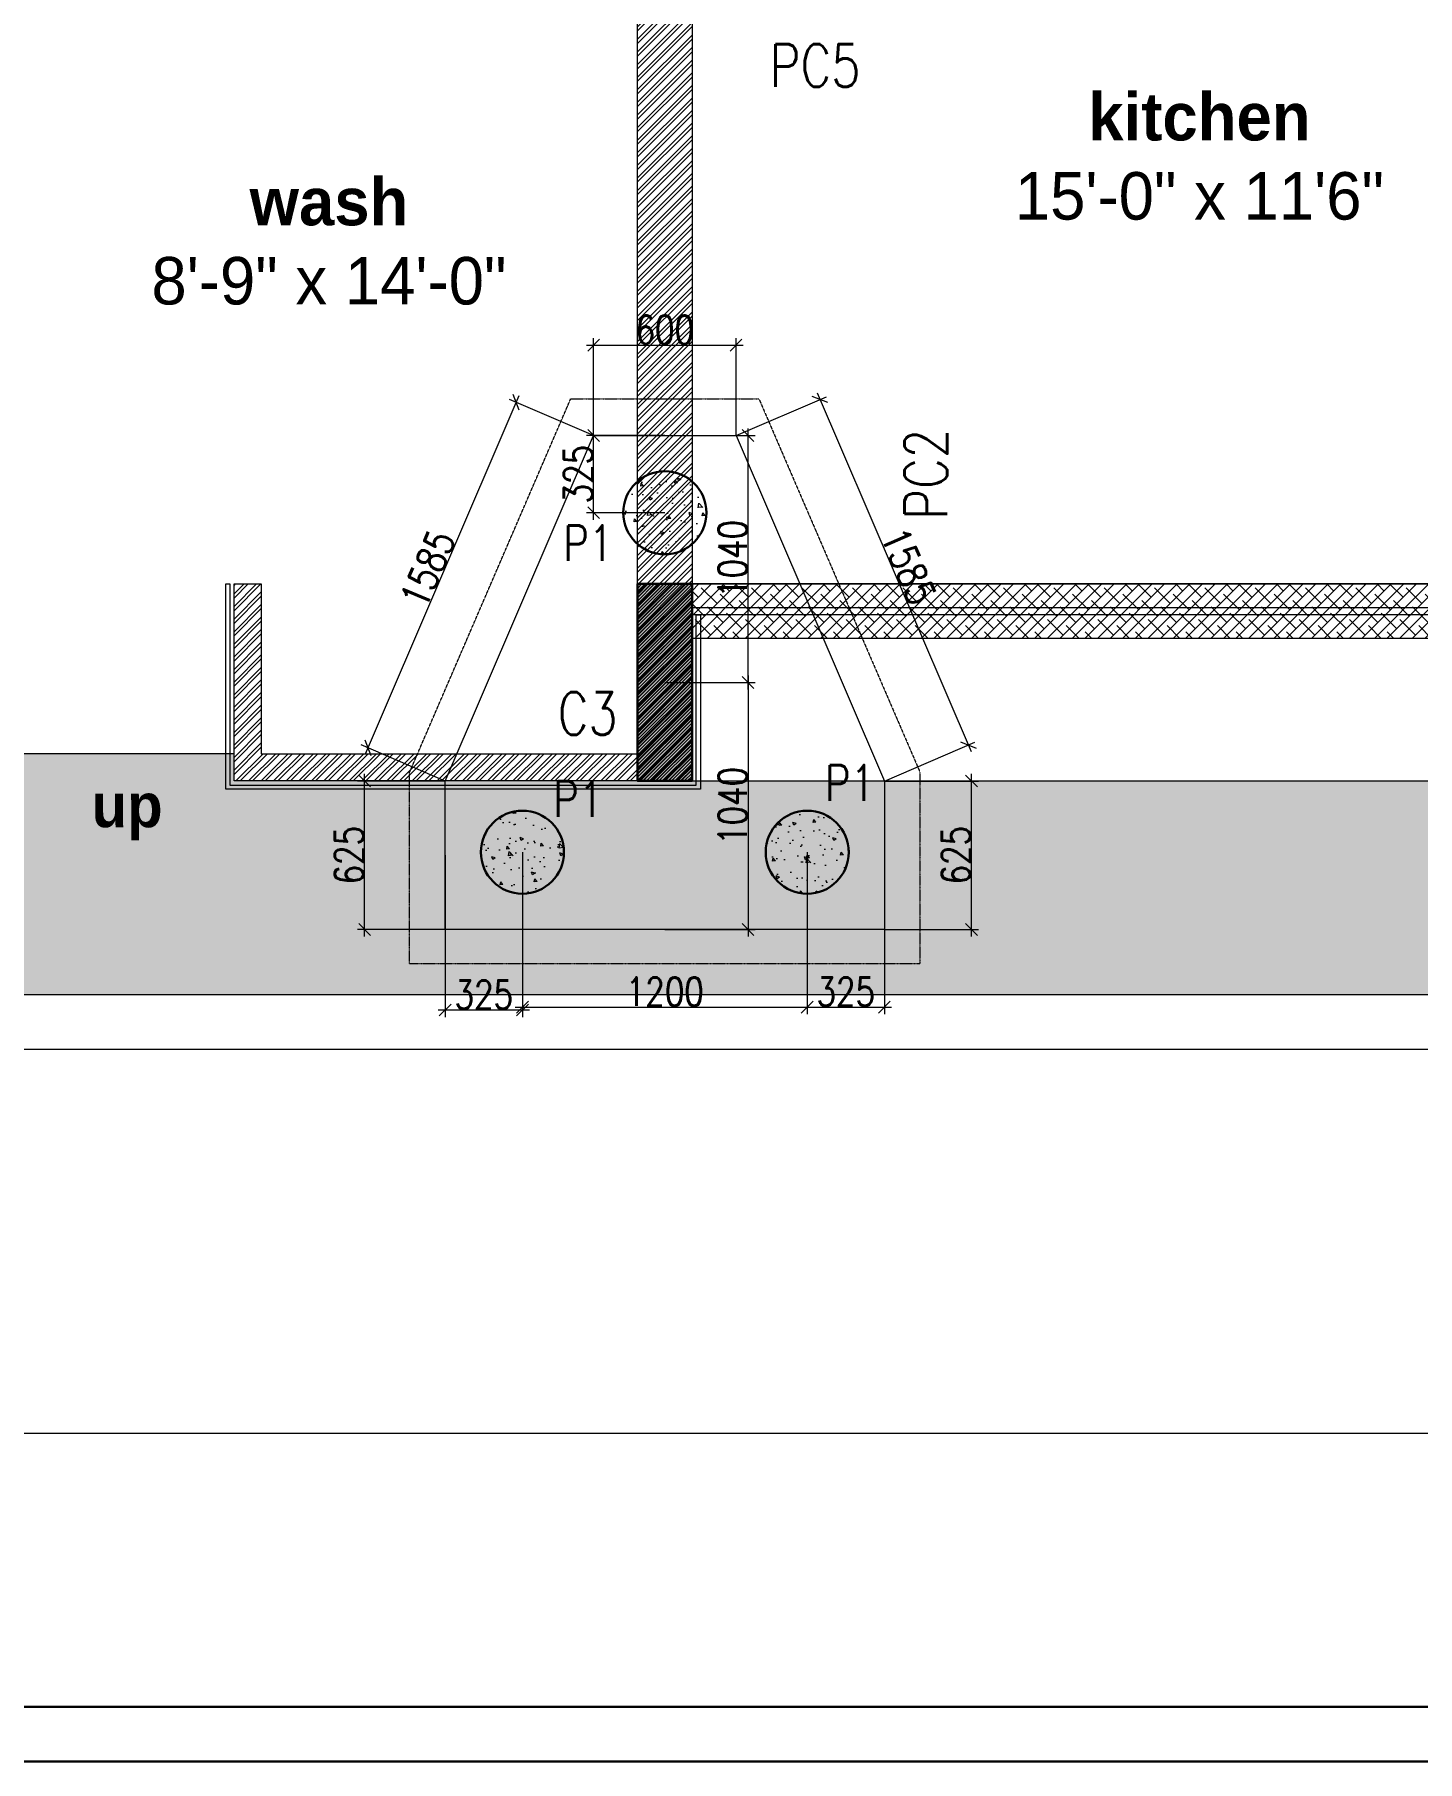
# Model space of a CAD drawing. Header units: metres. Extents: x 5205117 to 5948571, y 646915 to 1143748.
# Drawn here: x 5559703 to 5565530, y 670568 to 677842 of the extents above; entities that cross this region are included whole.
import ezdxf

# ---------------------------------------------------------------- set-up
doc = ezdxf.new("R2010")
doc.units = ezdxf.units.M
doc.header["$MEASUREMENT"] = 0
doc.header["$PDMODE"] = 35
doc.header["$PDSIZE"] = 10
for name, pattern in [('CENTER', [2, 1.25, -0.25, 0.25, -0.25]), ('DASHED', [0.75, 0.5, -0.25]), ('DOT2', [0.125, 0, -0.125]), ('HIDDEN', [0.375, 0.25, -0.125])]:
    doc.linetypes.add(name, pattern=pattern)
doc.layers.get('0').update_dxf_attribs({"color": 1, "linetype": 'DASHED', "lineweight": 30})
for name, color, linetype, lineweight in [('A-Center line', 1, 'CENTER', 9), ('dim start point', 10, 'Continuous', 0), ('H-Lintel level', 250, 'Continuous', 0), ('plot 5', 7, 'Continuous', 30), ('road', 7, 'Continuous', 9), ('S-COLUMN & WALL', 5, 'Continuous', 30), ('S-COLUMN_H', 250, 'Continuous', 0), ('S-FOUND-EXCAVATION', 253, 'HIDDEN', 0), ('S-FOUND-FOOTING', 7, 'Continuous', 15), ('S-PILE', 96, 'Continuous', 30), ('S-TEXT', 7, 'Continuous', 0), ('S-TEXT COL.', 1, 'Continuous', 0), ('S-TEXT PILE', 7, 'Continuous', 0)]:
    doc.layers.add(name, color=color, linetype=linetype, lineweight=lineweight)
doc.layers.add('A-GF', color=8, linetype='Continuous', lineweight=0, transparency=0.5)
doc.styles.add('C-ROOM', font='arial.ttf')
doc.styles.add('CENTURY GOTHIC', font='GOTHIC.TTF')
doc.styles.add('SETU 1', font='romans.shx', dxfattribs={"width": 0.8})
doc.styles.get("Standard").update_dxf_attribs({"font": 'GOTHIC.TTF'})
doc.dimstyles.new('A-DIM 100', dxfattribs={"dimscale": 100, "dimtxt": 2.5, "dimasz": 1.5, "dimexe": 1, "dimexo": 1, "dimgap": 0.5, "dimtad": 1, "dimdec": 0, "dimrnd": 5, "dimzin": 3, "dimdsep": 46, "dimtxsty": 'C-ROOM', "dimblk1": 'ARCHTICK', "dimblk2": 'ARCHTICK', "dimsah": 1, "dimcen": 1.5, "dimdle": 1, "dimclrd": 256, "dimclre": 256, "dimclrt": 256, "dimadec": 0, "dimazin": 0, "dimtfac": 0.6, "dimtdec": 0, "dimtofl": 0, "dimtmove": 1, "dimatfit": 3, "dimfxl": 1, "dimtolj": 1, "dimtzin": 0, "dimlwd": -1, "dimlwe": -1, "dimarcsym": 0})
doc.dimstyles.get("Standard").update_dxf_attribs({"dimtxt": 2, "dimasz": 1, "dimexe": 0, "dimexo": 0, "dimgap": 0.1, "dimtad": 1, "dimdsep": 46, "dimtxsty": 'Standard', "dimblk": 'OBLIQUE', "dimcen": 0.1, "dimclrd": 256, "dimclre": 256, "dimclrt": 256, "dimadec": 0, "dimazin": 0, "dimtfac": 1, "dimtofl": 0, "dimtmove": 1, "dimatfit": 2, "dimldrblk": 'OPEN90', "dimfxl": 1, "dimtolj": 1, "dimtzin": 0, "dimlwd": -1, "dimlwe": -1, "dimarcsym": 0})

# ---------------------------------------------------------------- blocks, each defined once
blk = doc.blocks.new('jhdbdjh')
at = {"layer": 'A-GF', "ltscale": 10}
h = blk.add_hatch(dxfattribs=at)
h.set_pattern_fill('GRAVEL', color=256, scale=150)
h.set_pattern_definition([(228.012787504, (50188831.79934958, -9930336.283881264), (-1200.000000000009, -1350), [20.1804, -1997.863207061055]), (184.969740728, (50188818.29934958, -9930351.283881264), (1799.999999999996, 150.0000000000053), [34.6302, -3428.388714184499]), (132.510447078, (50188783.79934958, -9930354.283881264), (1500.000000000018, -1649.99999999998), [24.4182, -2417.404889414955]), (267.273689006, (50188725.29934958, -9930391.783881145), (150.0000000000036, 3000.000000000003), [31.53569999999998, -3122.033706244348]), (292.833654178, (50188723.79934958, -9930423.283881264), (-749.9999999999982, 1800.000000000004), [30.92324999999998, -3061.405969213243]), (357.273689006, (50188735.79934958, -9930451.783881264), (-3000.000000000003, 150.0000000000038), [31.53569999999998, -3122.033706244348]), (37.6942404667, (50188767.29934958, -9930453.283881264), (-1950, -1499.999999999996), [41.70434999999999, -4128.727282337401]), (72.2553283749, (50188800.29934958, -9930427.783881264), (1050.000000000004, 3300), [39.37319999999996, -3897.948224522007]), (121.429565615, (50188812.29934958, -9930390.283881264), (-1200.000000000003, 1949.999999999998), [31.6425, -3132.61096645935]), (175.236358309, (50188795.79934958, -9930363.283881264), (1649.999999999997, -150.0000000000057), [36.12479999999999, -1770.114386818845]), (222.397437798, (50188759.79934958, -9930360.283881264), (-1799.999999999994, -1649.999999999996), [46.71720000000001, -4625.006250719235]), (138.814074834, (50188873.79934958, -9930393.283881264), (-1050.000000000005, 899.9999999999999), [15.94514999999999, -1578.576721910204]), (171.46923439, (50188861.79934958, -9930382.783881264), (1950, -299.9999999999993), [30.33555, -3003.22671242355]), (225, (50188831.79934958, -9930378.283881264), (-1.665334536937735e-14, -149.9999999999899), [21.21315, -190.918884355965]), (203.198590514, (50188821.29934958, -9930360.283881264), (749.9999999999983, 299.9999999999962), [11.4237, -1130.942265879585]), (291.801409486, (50188810.79934958, -9930364.783881264), (-149.9999999999526, 450.0000000000154), [16.15544999999999, -791.6192710701749]), (30.96375653209999, (50188816.79934958, -9930379.783881264), (450.000000000008, 299.9999999999969), [26.23935, -848.403434226795]), (161.565051177, (50188839.29934958, -9930366.283881264), (300.0000000000017, -149.9999999999965), [18.97364999999999, -455.3679990252597]), (16.389540334, (50188723.79934958, -9930364.783881264), (1499.999999999995, 450.0000000000065), [26.57999999999999, -2631.42677200041]), (70.3461759419, (50188749.29934958, -9930357.283881264), (-600.000000000183, -1650.00000000051), [22.29915, -2207.61116209785]), (293.198590514, (50188839.29934958, -9930336.283881264), (-299.9999999999956, 749.9999999999986), [22.84725, -1119.518715879585]), (343.610459666, (50188848.29934862, -9930357.283881264), (-1499.999999999995, 450.0000000000065), [26.57999999999998, -2631.426772000348]), (339.44395478, (50188723.79934958, -9930457.783881264), (-750.0000000000055, 300.0000000000036), [25.63199999999998, -1255.968561797624]), (294.775140569, (50188747.79934958, -9930466.783881264), (-750.0000000000008, 1650), [21.4767, -2126.1964594914]), (66.8014094864, (50188840.79934958, -9930486.283881145), (299.9999999999972, 749.9999999999955), [22.84725, -1119.518715879585]), (17.3540246363, (50188849.79934958, -9930465.283881264), (-1949.999999999996, -599.9999999999944), [25.14465, -2489.313542136]), (69.44395478040002, (50188767.29934958, -9930486.283881145), (-300.000000000001, -749.9999999999932), [12.81599999999999, -1268.784561797624]), (101.309932474, (50188831.79934958, -9930486.283881145), (-149.9999999999945, 600.0000000000018), [7.6485, -757.20442703892]), (165.963756532, (50188830.29934958, -9930478.783881264), (449.9999999999938, -150.0000000000002), [30.92325, -587.542593842655]), (186.009005957, (50188800.29934958, -9930471.283881264), (1500.000000000007, 149.9999999999975), [28.6575, -2837.08847618142]), (303.690067526, (50188816.79934958, -9930393.283881264), (-149.9999999999981, 299.9999999999979), [21.63329999999998, -519.1993913195996]), (353.157226587, (50188828.79934958, -9930411.283881264), (2550.000000000002, -300.0000000000079), [37.7691, -3739.134393604245]), (60.9453959009, (50188866.29934958, -9930415.783881264), (-599.9999999999964, -1049.999999999997), [15.4434, -1528.90112114805]), (90, (50188873.79934958, -9930402.283881264), (-150, 150), [9, -141]), (120.256437164, (50188797.29934862, -9930466.783881264), (600.0000000000014, -1050.000000000001), [20.8386, -2063.02799841747]), (48.01278750420001, (50188786.79934958, -9930448.783881264), (1200, 1349.999999999996), [40.3608, -1977.682807061055]), (0, (50188813.79934862, -9930418.783881145), (150, 150), [39, -111]), (325.3048464690001, (50188852.79934958, -9930418.783881145), (1500.000000000021, -1049.999999999974), [23.71709999999998, -2347.991145126298]), (254.054604099, (50188872.29934958, -9930432.283881145), (-150.0000000000057, -600.0000000000007), [21.8403, -1070.176183392075]), (207.645975364, (50188866.29934958, -9930453.283881264), (-2849.999999999993, -1500.000000000007), [35.55975000000001, -3520.42112733891]), (175.42607874, (50188834.79934958, -9930469.783881264), (-1949.999999999993, 150.0000000000002), [37.61985, -3724.361011195335])])
h.paths.add_polyline_path([(5595513.778450754, 674697.8260537821), (5583373.789110925, 674697.8260537821), (5582773.789110925, 674697.8260537821), (5580063.789110925, 674697.8260537821), (5578563.789110925, 674697.8260537821), (5576278.789110925, 674697.8260537821), (5567278.789110925, 674697.8260537821), (5565998.789110925, 674697.8260537821), (5562473.789110925, 674697.8260537821), (5560543.789111879, 674697.8260537821), (5560543.789111879, 674812.8260537821), (5559543.789111879, 674812.8260537821), (5559543.789111879, 674697.8260537821), (5558943.789110925, 674697.8260537821), (5556848.789110925, 674697.8260537821), (5556478.789110925, 674697.8260537821), (5556478.789110925, 673797.8260524708), (5595253.236028459, 673797.8260524708, 0.04922558443214766)])
for points in [[(5556248.789110925, 674698.6243248421), (5556248.789110925, 673567.8260524708), (5595154.250980165, 673567.8260524708)], [(5556478.789110925, 674698.6243248421), (5556478.789110925, 673797.8260524708), (5595253.236028459, 673797.8260524708)]]:
    blk.add_lwpolyline(points, dxfattribs=at)
at = {"layer": 'A-GF', "ltscale": 10, "char_height": 200, "width": 5030.203356218762, "attachment_point": 5, "style": 'CENTURY GOTHIC'}
for s, insert in [('{\\fCentury Gothic|b1|i0|c0|p34;kitchen \\P}15\'-0" x 11\'6"', (5564611.289110925, 677327.8260537821)), ('{\\fCentury Gothic|b1|i0|c0|p34;wash \\P}8\'-9" x 14\'-0"', (5560943.789110925, 676970.3260536629)), ('\\pxqc;{\\fCentury Gothic|b1|i0|c0|p34;\\H0.91667x;up}', (5560093.328070428, 674567.1021154362))]:
    blk.add_mtext(s, dxfattribs=dict(at, insert=insert))
blk = doc.blocks.new('A$C0CD20493')
at = {"layer": 'H-Lintel level', "ltscale": 5}
h = blk.add_hatch(dxfattribs=at)
h.set_pattern_fill('ANSI38', color=256, scale=300)
h.set_pattern_definition([(45, (-625577.8436749286, -258837.5935521832), (-26.51650429449553, 26.51650429449553), []), (135, (-625577.8436749286, -258837.5935521832), (-79.54951288348659, 26.51650429449554), [93.75, -56.25])])
h.paths.add_polyline_path([(-22270.00000000466, 855.0000012571109), (-18694.9999999993, 855.0000012571109), (-18694.9999999993, 625.0000000009022), (-22270.00000000466, 625.0000000009022)])
blk.add_lwpolyline([(-22270.00000000466, 855.0000012571109), (-18694.9999999993, 855.0000012571109), (-18694.9999999993, 625.0000000009022), (-22270.00000000466, 625.0000000009022)], close=True, dxfattribs=at)
blk = doc.blocks.new('GDFHT')
at = {"layer": 'A-GF', "ltscale": 5}
h = blk.add_hatch(dxfattribs=at)
h.set_pattern_fill('ANSI32', color=256, scale=100)
h.set_pattern_definition([(45, (2320835.068037652, 508085.1930106306), (-26.51650429449554, 26.51650429449554), []), (45, (2320852.745707152, 508085.1930106306), (-26.51650429449554, 26.51650429449554), [])])
h.paths.add_polyline_path([(2616193.506646551, 707362.9062811908), (2616193.506646551, 707477.906281191), (2612618.506646547, 707477.906281191), (2612618.506646547, 707962.9062811898), (2611163.506646551, 707962.9062811908), (2611163.506646551, 707362.9062811902), (2612388.506646547, 707362.90628119), (2612388.506646546, 705977.9062811899), (2606393.506646547, 705977.9062811899), (2606393.506646547, 701382.906281191), (2606993.506646547, 701382.906281191), (2606993.506646547, 702212.9062811909), (2606623.506646547, 702212.9062811909), (2606623.506646547, 704247.90628119), (2608773.506646547, 704247.90628119), (2608773.506646547, 704947.9062811893), (2608658.506646547, 704947.9062811893), (2608658.506646547, 704362.90628119), (2606623.506646547, 704362.90628119), (2606623.506646547, 705747.9062811899), (2613548.506646547, 705747.9062811891), (2613548.506646547, 705862.90628119), (2612618.506646547, 705862.90628119), (2612618.506646547, 707362.9062811901), (2614878.506646551, 707362.9062811907), (2614878.506646551, 705862.9062811907), (2614448.506646547, 705862.90628119), (2614448.506646547, 705747.90628119), (2616193.506646551, 705747.9062811907), (2616193.506646551, 705862.9062811907), (2614993.506646551, 705862.9062811907), (2614993.506646551, 707362.9062811907), (2616193.506646551, 707362.9062811907)])
h.paths.add_polyline_path([(2606623.506646547, 701497.906281191), (2606878.506646547, 701497.906281191), (2606878.506646547, 701982.9062811909), (2606623.506646547, 701982.9062811909)], flags=16)
h.paths.add_polyline_path([(2632918.506646551, 705862.9062811908), (2632918.506646551, 704107.9062811905), (2632318.506646551, 704107.9062811905), (2632318.506646551, 704337.9062811905), (2632688.506646551, 704337.9062811905), (2632688.506646551, 705632.9062811908), (2632318.506646551, 705632.9062811908), (2632318.506646551, 705862.9062811908), (2632917.246974783, 705862.9062811908)])
h.paths.add_polyline_path([(2628478.506646551, 707362.9062811908), (2634738.506646551, 707362.9062811908), (2634738.506646551, 707962.9062811908), (2633283.506646555, 707962.9062811908), (2633283.506646555, 707592.9062811907), (2628478.506646551, 707592.9062811908)], flags=17)
h.paths.add_polyline_path([(2634508.506646551, 707847.9062811908), (2633513.506646555, 707847.9062811908), (2633513.506646555, 707592.9062811907), (2634508.506646551, 707592.9062811907)], flags=16)
h.paths.add_polyline_path([(2617193.506646551, 702212.9062811909), (2616143.506646551, 702212.9062811919), (2616143.506646551, 701382.9062811917), (2617423.506646551, 701382.9062811909), (2617423.506646551, 705862.9062811908), (2617193.506646551, 705862.9062811908)])
h.paths.add_polyline_path([(2617193.506646551, 701982.9062811909), (2616258.506646551, 701982.9062811919), (2616258.506646551, 701497.9062811917), (2617193.506646551, 701497.9062811909)], flags=16)
h.paths.add_polyline_path([(2615303.506646547, 713182.9062811914), (2615303.506646547, 712607.9062811907), (2615418.506646547, 712607.9062811907), (2615418.506646547, 713182.9062811914), (2617193.506646551, 713182.9062811914), (2617193.506646551, 711357.9062811907), (2616418.506646551, 711357.9062811907), (2616418.506646551, 711242.9062811907), (2617193.506646551, 711242.9062811907), (2617193.506646551, 707362.9062811907), (2617423.506646551, 707362.9062811907), (2617423.506646551, 713412.9062811914), (2611163.506646551, 713412.9062811914), (2611163.506646551, 711242.9062811907), (2615418.506646551, 711242.9062811907), (2615418.506646551, 711757.9062811916), (2615303.506646551, 711757.9062811916), (2615303.506646551, 711357.9062811907), (2611393.506646551, 711357.9062811906), (2611393.506646551, 713182.9062811914), (2612388.506646547, 713182.9062811914), (2612388.506646547, 712607.9062811907), (2612618.506646547, 712607.9062811907), (2612618.506646547, 713182.9062811914)])
h.paths.add_polyline_path([(2611393.506646551, 707592.9062811912), (2611393.506646551, 707847.9062811905), (2612388.506646547, 707847.9062811898), (2612388.506646547, 707592.906281191)], flags=16)
h.paths.add_polyline_path([(2630208.506646551, 701382.9062811907), (2630208.506646551, 701982.9062811907), (2632918.506646551, 701982.9062811909), (2632918.506646551, 701382.9062811908)])
h.paths.add_polyline_path([(2632688.506646551, 701612.9062811909), (2630438.506646551, 701612.9062811907), (2630438.506646551, 701867.9062811907), (2632688.506646551, 701867.9062811907)], flags=16)
h.paths.add_polyline_path([(2626423.506646551, 701382.9062811907), (2626423.506646551, 705862.9062811907), (2627478.506646551, 705862.9062811907), (2627478.506646551, 705747.9062811907), (2626653.506646551, 705747.9062811907), (2626653.506646551, 701612.9062811907), (2628478.506646551, 701612.9062811907), (2628478.506646551, 701982.9062811907), (2628708.506646551, 701982.9062811907), (2628708.506646551, 701382.9062811907)])
h.paths.add_polyline_path([(2612618.506646547, 701382.906281191), (2610688.506646547, 701382.9062811912), (2610688.506646547, 702212.9062811912), (2610803.506646547, 702212.9062811912), (2610803.506646547, 701497.9062811909), (2612388.506646547, 701497.9062811909), (2612388.506646547, 704847.90628119), (2612618.506646546, 704847.90628119)], flags=16)
h.paths.add_polyline_path([(2630438.506646551, 705862.9062811906), (2630208.506646551, 705862.9062811906), (2630208.506646551, 704107.9062811905), (2630808.506646551, 704107.9062811905), (2630808.506646551, 704337.9062811905), (2630438.506646551, 704337.9062811905)])
h.paths.add_polyline_path([(2626423.506646551, 713412.9062811914), (2626423.506646551, 707362.9062811908), (2627253.506646551, 707362.9062811908), (2627253.506646551, 707592.9062811908), (2626653.506646551, 707592.9062811908), (2626653.506646551, 708592.9062811908), (2627253.506646551, 708592.9062811908), (2627253.506646551, 708707.9062811908), (2626653.506646551, 708707.9062811908), (2626653.506646551, 710532.9062811908), (2627253.506646551, 710532.9062811908), (2627253.506646551, 710762.9062811908), (2626653.506646551, 710762.9062811907), (2626653.506646551, 713182.9062811914), (2628478.506646551, 713182.9062811915), (2628478.506646551, 710762.9062811907), (2628153.506646551, 710762.9062811908), (2628153.506646551, 710532.9062811908), (2628478.506646551, 710532.9062811908), (2628478.506646551, 708707.9062811908), (2628153.506646551, 708707.9062811908), (2628153.506646551, 708592.9062811908), (2628708.506646551, 708592.9062811908), (2628708.506646551, 711242.9062811907), (2629483.506646551, 711242.9062811907), (2629483.506646551, 711357.9062811908), (2628708.506646551, 711357.9062811908), (2628708.506646551, 713182.9062811915), (2630483.506646555, 713182.9062811915), (2630483.506646555, 712607.9062811907), (2630598.506646555, 712607.9062811907), (2630598.506646555, 713182.9062811915), (2633283.506646555, 713182.9062811915), (2633283.506646555, 712607.9062811907), (2633513.506646556, 712607.9062811907), (2633513.506646556, 713182.9062811915), (2634508.506646551, 713182.9062811914), (2634508.506646551, 711357.9062811907), (2630598.506646555, 711357.9062811907), (2630598.506646555, 711757.9062811916), (2630483.506646551, 711757.9062811916), (2630483.506646551, 711242.9062811907), (2634738.506646551, 711242.9062811907), (2634738.506646551, 713412.9062811914)])
h.paths.add_polyline_path([(2628478.506646551, 705862.9062811907), (2628708.506646551, 705862.9062811907), (2628708.506646551, 704107.9062811905), (2628478.506646551, 704107.9062811905)], flags=17)
h = blk.add_hatch(dxfattribs=at)
h.set_pattern_fill('ANSI31', color=256, scale=74.99999999999955, angle=2.544443745170813e-14)
h.set_pattern_definition([(45, (2318103.326714668, 858653.1978286222), (-6.629126073623847, 6.629126073623841), [])])
h.paths.add_polyline_path([(2612388.506646547, 702212.9062811912), (2612618.506646547, 702212.9062811912), (2612618.506646547, 701382.9062811912), (2612388.506646547, 701382.9062811912)])
for p, q in [((2616143.506646551, 702212.9062811919), (2612618.506646547, 702212.9062811909)), ((2616143.506646551, 702112.9062811912), (2612618.506646547, 702112.9062811912)), ((2616143.506646551, 702082.9062811909), (2612618.506646547, 702082.906281191)), ((2616143.506646551, 701982.9062811912), (2612618.506646547, 701982.9062811912)), ((2610688.506646547, 701497.9062811909), (2609688.506646547, 701497.9062811909)), ((2612618.506646547, 701382.9062811909), (2616143.506646551, 701382.9062811906))]:
    blk.add_line(p, q, dxfattribs=at)
blk.add_lwpolyline([(2612618.506646547, 701382.906281191), (2610688.506646547, 701382.9062811912), (2610688.506646547, 702212.9062811912), (2610803.506646547, 702212.9062811912), (2610803.506646547, 701497.9062811909), (2612388.506646547, 701497.9062811909), (2612388.506646547, 704847.90628119), (2612618.506646546, 704847.90628119)], close=True, dxfattribs=at)
at = {"layer": 'A-GF', "ltscale": 5, "flags": 128}
for points in [[(2612635.506646547, 702082.906281191), (2612653.506646547, 702082.906281191), (2612653.506646547, 701347.9062799345), (2610653.506646547, 701347.9062799345), (2610653.506646547, 702212.9062811909), (2610671.506646547, 702212.9062811909), (2610671.506646547, 701365.9062799345), (2612635.506646547, 701365.9062799345)], [(2612388.506646547, 702212.9062811912), (2612618.506646547, 702212.9062811912), (2612618.506646547, 701382.9062811912), (2612388.506646547, 701382.9062811912)]]:
    blk.add_lwpolyline(points, close=True, dxfattribs=at)
at = {"layer": 'A-GF', "ltscale": 5}
blk.add_blockref('A$C0CD20493', (2634888.506646551, 701357.9062799345), dxfattribs=at)
blk = doc.blocks.new('P2')
at = {"layer": 'S-PILE', "lineweight": 0}
h = blk.add_hatch(dxfattribs=at)
h.set_pattern_fill('AR-CONC', color=256, scale=20)
h.set_pattern_definition([(49.99999999999999, (0, 0), (143.4520365201507, -12.55042699651902), [15, -165]), (355, (0, 0), (-27.7502667226, 150.4384267400024), [12, -132]), (100.45144446, (11.9543362, -1.0458688), (115.7017693454224, 137.8879981937259), [12.7480384, -140.2284224]), (46.18420000000001, (0, 40), (213.4482661343145, -33.10385615861531), [22.5, -247.5]), (96.63563549, (17.787349, 37.2413386), (186.9323891348457, 194.8237201549101), [19.1220684, -210.342752]), (351.1841639899999, (0, 40), (186.9323890109546, 194.823720053998), [18, -198.0000002]), (21, (20, 30), (119.3814104236923, -80.52377813306776), [15, -165]), (326.0000000000001, (20, 30), (48.66306638431634, 145.0300090093706), [12, -132]), (71.45144474, (29.9484508, 23.2896852), (168.0444753459942, 64.50623056127077), [12.748038, -140.2284224]), (37.50000000000001, (0, 0), (2.431971063458134, 66.5787707662623), [0, -130.4, 0, -134, 0, -132.5]), (7.499999999999999, (0, 0), (52.61390748842972, 78.88234237647205), [0, -76.39999999999999, 0, -127.4, 0, -50.5]), (327.5, (-44.6, 0), (106.7644872344818, -4.510974346875951), [0, -50, 0, -156, 0, -207]), (317.5, (-64.6, 0), (116.6372338684772, 20.02099646646354), [0, -65, 0, -103.6, 0, -147])])
edge = h.paths.add_edge_path()
edge.add_arc((0, 0), 175, 0, 360)
at = {"layer": 'S-PILE'}
blk.add_circle((0, 0), 175, dxfattribs=at)
blk = doc.blocks.new('_Oblique')
at = {"color": 0, "linetype": 'ByBlock', "lineweight": -2}
blk.add_line((-0.5, -0.5), (0.5, 0.5), dxfattribs=at)
blk = doc.blocks.new('*D1059')
at = {"layer": 'Defpoints', "color": 0, "transparency": 16777216}
for p in [(5562658.789110919, 676152.8260690467), (5563637.29251967, 674849.5240000202), (5563283.789124216, 674697.689690771)]:
    blk.add_point(p, dxfattribs=at)
at = {"layer": 'S-TEXT', "color": 9, "transparency": 16777216}
for p, q in [((5562658.789110919, 676152.8260690467), (5563039.857451135, 676316.4998808336)), ((5563283.789124216, 674697.689690771), (5563664.857464431, 674861.3635025574))]:
    blk.add_line(p, q, dxfattribs=at)
at = {"layer": 'S-TEXT', "transparency": 16777216}
blk.add_line((5563000.453003838, 676332.2253230575), (5563649.132022207, 674821.9590552594), dxfattribs=at)
at = {"layer": 'S-TEXT', "transparency": 16777216, "xscale": 50, "yscale": 50, "zscale": 50}
for p, rotation in [((5563012.292506374, 676304.6603782964), 113.2441525215536), ((5563637.29251967, 674849.5240000202), 293.2441525215536)]:
    blk.add_blockref('_Oblique', p, dxfattribs=dict(at, rotation=rotation))
at = {"layer": 'S-TEXT', "color": 0, "lineweight": 0, "transparency": 16777216, "insert": (5563384.516560004, 675602.7444446553), "char_height": 120, "attachment_point": 5, "rotation": 293.2441525215536, "style": 'SETU 1'}
blk.add_mtext('\\A1;1585', dxfattribs=at)
blk = doc.blocks.new('*D1060')
at = {"layer": 'Defpoints', "color": 0, "transparency": 16777216}
for p in [(5562058.789110919, 676152.8260690472), (5561107.581783725, 674837.7999831894), (5561433.789124215, 674697.689690771)]:
    blk.add_point(p, dxfattribs=at)
at = {"layer": 'S-TEXT', "transparency": 16777216}
blk.add_line((5561744.421272541, 676320.5013064095), (5561095.742281614, 674810.2350382456), dxfattribs=at)
at = {"layer": 'S-TEXT', "color": 9, "transparency": 16777216}
for p, q in [((5562058.789110919, 676152.8260690472), (5561705.016825486, 676304.7758635774)), ((5561433.789124215, 674697.689690771), (5561080.016838782, 674849.6394853012))]:
    blk.add_line(p, q, dxfattribs=at)
at = {"layer": 'S-TEXT', "transparency": 16777216, "xscale": 50, "yscale": 50, "zscale": 50}
for p, rotation in [((5561732.581770429, 676292.9363614656), 66.75584836239568), ((5561107.581783725, 674837.7999831894), 246.7558483623957)]:
    blk.add_blockref('_Oblique', p, dxfattribs=dict(at, rotation=rotation))
at = {"layer": 'S-TEXT', "color": 0, "lineweight": 0, "transparency": 16777216, "insert": (5561360.357729699, 675591.0204269039), "char_height": 120, "attachment_point": 5, "rotation": 66.7558483623957, "style": 'SETU 1'}
blk.add_mtext('\\A1;1585', dxfattribs=at)
blk = doc.blocks.new('*D1061')
at = {"layer": 'Defpoints', "color": 0, "transparency": 16777216}
for p in [(5562658.789110919, 676533.5241987361), (5562058.789110919, 676152.8260690472), (5562658.789110919, 676152.8260690472)]:
    blk.add_point(p, dxfattribs=at)
at = {"layer": 'S-TEXT', "transparency": 16777216}
blk.add_line((5562028.789110919, 676533.5241987361), (5562688.789110919, 676533.5241987361), dxfattribs=at)
at = {"layer": 'S-TEXT', "color": 9, "transparency": 16777216}
for p, q in [((5562058.789110919, 676152.8260690472), (5562058.789110919, 676563.5241987361)), ((5562658.789110919, 676152.8260690472), (5562658.789110919, 676563.5241987361))]:
    blk.add_line(p, q, dxfattribs=at)
at = {"layer": 'S-TEXT', "transparency": 16777216, "xscale": 50, "yscale": 50, "zscale": 50, "rotation": 180}
blk.add_blockref('_Oblique', (5562058.789110919, 676533.5241987361), dxfattribs=at)
at = {"layer": 'S-TEXT', "transparency": 16777216, "xscale": 50, "yscale": 50, "zscale": 50}
blk.add_blockref('_Oblique', (5562658.789110919, 676533.5241987361), dxfattribs=at)
at = {"layer": 'S-TEXT', "color": 0, "lineweight": 0, "transparency": 16777216, "insert": (5562358.789110919, 676598.5241987361), "char_height": 120, "attachment_point": 5, "style": 'SETU 1'}
blk.add_mtext('\\A1;600', dxfattribs=at)
blk = doc.blocks.new('*D1041')
at = {"layer": 'Defpoints', "color": 0, "transparency": 16777216}
for p in [(5561758.789116066, 674397.8260690472), (5562958.789116066, 674397.8260690477), (5562958.789116066, 673745.4865059843)]:
    blk.add_point(p, dxfattribs=at)
at = {"layer": 'S-TEXT', "color": 9, "transparency": 16777216}
for p, q in [((5561758.789116066, 674397.8260690472), (5561758.789116066, 673715.4865059843)), ((5562958.789116066, 674397.8260690477), (5562958.789116066, 673715.4865059843))]:
    blk.add_line(p, q, dxfattribs=at)
at = {"layer": 'S-TEXT', "transparency": 16777216}
blk.add_line((5561728.789116066, 673745.4865059843), (5562988.789116066, 673745.4865059843), dxfattribs=at)
at = {"layer": 'S-TEXT', "transparency": 16777216, "xscale": 50, "yscale": 50, "zscale": 50, "rotation": 180}
blk.add_blockref('_Oblique', (5561758.789116066, 673745.4865059843), dxfattribs=at)
at = {"layer": 'S-TEXT', "transparency": 16777216, "xscale": 50, "yscale": 50, "zscale": 50}
blk.add_blockref('_Oblique', (5562958.789116066, 673745.4865059843), dxfattribs=at)
at = {"layer": 'S-TEXT', "color": 0, "lineweight": 0, "transparency": 16777216, "insert": (5562358.789116066, 673810.4865059843), "char_height": 120, "attachment_point": 5, "style": 'SETU 1'}
blk.add_mtext('\\A1;1200', dxfattribs=at)
blk = doc.blocks.new('*D1062')
at = {"layer": 'Defpoints', "color": 0, "transparency": 16777216}
for p in [(5561093.933362421, 674697.6896907713), (5561433.789124217, 674697.6896907713), (5561433.789124217, 674072.6896424762)]:
    blk.add_point(p, dxfattribs=at)
at = {"layer": 'S-TEXT', "color": 9, "transparency": 16777216}
for p, q in [((5561433.789124217, 674697.6896907713), (5561063.933362421, 674697.6896907713)), ((5561433.789124217, 674072.6896424762), (5561063.933362421, 674072.6896424762))]:
    blk.add_line(p, q, dxfattribs=at)
at = {"layer": 'S-TEXT', "transparency": 16777216}
blk.add_line((5561093.933362421, 674042.6896424762), (5561093.933362421, 674727.6896907713), dxfattribs=at)
at = {"layer": 'S-TEXT', "transparency": 16777216, "xscale": 50, "yscale": 50, "zscale": 50}
for p, rotation in [((5561093.933362421, 674697.6896907713), 90), ((5561093.933362421, 674072.6896424762), 270)]:
    blk.add_blockref('_Oblique', p, dxfattribs=dict(at, rotation=rotation))
at = {"layer": 'S-TEXT', "color": 0, "lineweight": 0, "transparency": 16777216, "insert": (5561028.93336242, 674385.189666622), "char_height": 120, "attachment_point": 5, "rotation": 90, "style": 'SETU 1'}
blk.add_mtext('\\A1;625', dxfattribs=at)
blk = doc.blocks.new('*D1063')
at = {"layer": 'Defpoints', "color": 0, "transparency": 16777216}
for p in [(5563283.789124217, 674697.6896907713), (5563650.759309876, 674697.6896907713), (5563283.789124217, 674072.6896424762)]:
    blk.add_point(p, dxfattribs=at)
at = {"layer": 'S-TEXT', "color": 9, "transparency": 16777216}
for p, q in [((5563283.789124217, 674697.6896907713), (5563680.759309876, 674697.6896907713)), ((5563283.789124217, 674072.6896424762), (5563680.759309876, 674072.6896424762))]:
    blk.add_line(p, q, dxfattribs=at)
at = {"layer": 'S-TEXT', "transparency": 16777216}
blk.add_line((5563650.759309876, 674042.6896424762), (5563650.759309876, 674727.6896907713), dxfattribs=at)
at = {"layer": 'S-TEXT', "transparency": 16777216, "xscale": 50, "yscale": 50, "zscale": 50}
for p, rotation in [((5563650.759309876, 674697.6896907713), 90), ((5563650.759309876, 674072.6896424762), 270)]:
    blk.add_blockref('_Oblique', p, dxfattribs=dict(at, rotation=rotation))
at = {"layer": 'S-TEXT', "color": 0, "lineweight": 0, "transparency": 16777216, "insert": (5563585.759309875, 674385.189666622), "char_height": 120, "attachment_point": 5, "rotation": 90, "style": 'SETU 1'}
blk.add_mtext('\\A1;625', dxfattribs=at)
blk = doc.blocks.new('*D1064')
at = {"layer": 'Defpoints', "color": 0, "transparency": 16777216}
for p in [(5562358.789110923, 675112.8260690474), (5562358.789124217, 674072.6896424762), (5562709.466789978, 674072.6896424762)]:
    blk.add_point(p, dxfattribs=at)
at = {"layer": 'S-TEXT', "transparency": 16777216}
blk.add_line((5562709.466789978, 675142.8260690474), (5562709.466789978, 674042.6896424762), dxfattribs=at)
at = {"layer": 'S-TEXT', "color": 9, "transparency": 16777216}
for p, q in [((5562358.789110923, 675112.8260690474), (5562739.466789978, 675112.8260690474)), ((5562358.789124217, 674072.6896424762), (5562739.466789978, 674072.6896424762))]:
    blk.add_line(p, q, dxfattribs=at)
at = {"layer": 'S-TEXT', "transparency": 16777216, "xscale": 50, "yscale": 50, "zscale": 50}
for p, rotation in [((5562709.466789978, 675112.8260690474), 90), ((5562709.466789978, 674072.6896424762), 270)]:
    blk.add_blockref('_Oblique', p, dxfattribs=dict(at, rotation=rotation))
at = {"layer": 'S-TEXT', "color": 0, "lineweight": 0, "transparency": 16777216, "insert": (5562644.466789977, 674592.75785576), "char_height": 120, "attachment_point": 5, "rotation": 90, "style": 'SETU 1'}
blk.add_mtext('\\A1;1040', dxfattribs=at)
blk = doc.blocks.new('*D1065')
at = {"layer": 'Defpoints', "color": 0, "transparency": 16777216}
for p in [(5562358.789110921, 676152.8260690474), (5562709.466789978, 676152.8260690474), (5562358.789110923, 675112.8260690474)]:
    blk.add_point(p, dxfattribs=at)
at = {"layer": 'S-TEXT', "color": 9, "transparency": 16777216}
for p, q in [((5562358.789110921, 676152.8260690474), (5562739.466789978, 676152.8260690474)), ((5562358.789110923, 675112.8260690474), (5562739.466789978, 675112.8260690474))]:
    blk.add_line(p, q, dxfattribs=at)
at = {"layer": 'S-TEXT', "transparency": 16777216}
blk.add_line((5562709.466789978, 675082.8260690474), (5562709.466789978, 676182.8260690474), dxfattribs=at)
at = {"layer": 'S-TEXT', "transparency": 16777216, "xscale": 50, "yscale": 50, "zscale": 50}
for p, rotation in [((5562709.466789978, 676152.8260690474), 90), ((5562709.466789978, 675112.8260690474), 270)]:
    blk.add_blockref('_Oblique', p, dxfattribs=dict(at, rotation=rotation))
at = {"layer": 'S-TEXT', "color": 0, "lineweight": 0, "transparency": 16777216, "insert": (5562644.466789977, 675632.8260690457), "char_height": 120, "attachment_point": 5, "rotation": 90, "style": 'SETU 1'}
blk.add_mtext('\\A1;1040', dxfattribs=at)
blk = doc.blocks.new('*D1066')
at = {"layer": 'Defpoints', "color": 0, "transparency": 16777216}
for p in [(5561758.789116066, 674397.8260690472), (5561433.789124215, 674385.331752481), (5561433.789124215, 673732.992189421)]:
    blk.add_point(p, dxfattribs=at)
at = {"layer": 'S-TEXT', "color": 9, "transparency": 16777216}
for p, q in [((5561758.789116066, 674397.8260690472), (5561758.789116066, 673702.992189421)), ((5561433.789124215, 674385.331752481), (5561433.789124215, 673702.992189421))]:
    blk.add_line(p, q, dxfattribs=at)
at = {"layer": 'S-TEXT', "transparency": 16777216}
blk.add_line((5561788.789116066, 673732.992189421), (5561403.789124215, 673732.992189421), dxfattribs=at)
at = {"layer": 'S-TEXT', "transparency": 16777216, "xscale": 50, "yscale": 50, "zscale": 50, "rotation": 180}
blk.add_blockref('_Oblique', (5561433.789124215, 673732.992189421), dxfattribs=at)
at = {"layer": 'S-TEXT', "transparency": 16777216, "xscale": 50, "yscale": 50, "zscale": 50}
blk.add_blockref('_Oblique', (5561758.789116066, 673732.992189421), dxfattribs=at)
at = {"layer": 'S-TEXT', "color": 0, "lineweight": 0, "transparency": 16777216, "insert": (5561596.28912014, 673797.992189421), "char_height": 120, "attachment_point": 5, "style": 'SETU 1'}
blk.add_mtext('\\A1;325', dxfattribs=at)
blk = doc.blocks.new('*D1042')
at = {"layer": 'Defpoints', "color": 0, "transparency": 16777216}
for p in [(5562958.789105772, 674397.8260690472), (5563283.789097623, 674397.8260690472), (5563283.789097623, 673745.4865059899)]:
    blk.add_point(p, dxfattribs=at)
at = {"layer": 'S-TEXT', "color": 9, "transparency": 16777216}
for p, q in [((5562958.789105772, 674397.8260690472), (5562958.789105772, 673715.4865059899)), ((5563283.789097623, 674397.8260690472), (5563283.789097623, 673715.4865059899))]:
    blk.add_line(p, q, dxfattribs=at)
at = {"layer": 'S-TEXT', "transparency": 16777216}
blk.add_line((5562928.789105772, 673745.4865059899), (5563313.789097623, 673745.4865059899), dxfattribs=at)
at = {"layer": 'S-TEXT', "transparency": 16777216, "xscale": 50, "yscale": 50, "zscale": 50, "rotation": 180}
blk.add_blockref('_Oblique', (5562958.789105772, 673745.4865059899), dxfattribs=at)
at = {"layer": 'S-TEXT', "transparency": 16777216, "xscale": 50, "yscale": 50, "zscale": 50}
blk.add_blockref('_Oblique', (5563283.789097623, 673745.4865059899), dxfattribs=at)
at = {"layer": 'S-TEXT', "color": 0, "lineweight": 0, "transparency": 16777216, "insert": (5563121.289101698, 673810.4865059899), "char_height": 120, "attachment_point": 5, "style": 'SETU 1'}
blk.add_mtext('\\A1;325', dxfattribs=at)
blk = doc.blocks.new('*D1067')
at = {"layer": 'Defpoints', "color": 0, "transparency": 16777216}
for p in [(5562058.789110927, 676152.8260690474), (5562358.789110921, 676152.8260690474), (5562358.789110921, 675827.8260690474)]:
    blk.add_point(p, dxfattribs=at)
at = {"layer": 'S-TEXT', "color": 9, "transparency": 16777216}
for p, q in [((5562358.789110921, 676152.8260690474), (5562028.789110927, 676152.8260690474)), ((5562358.789110921, 675827.8260690474), (5562028.789110927, 675827.8260690474))]:
    blk.add_line(p, q, dxfattribs=at)
at = {"layer": 'S-TEXT', "transparency": 16777216}
blk.add_line((5562058.789110927, 675797.8260690474), (5562058.789110927, 676182.8260690474), dxfattribs=at)
at = {"layer": 'S-TEXT', "transparency": 16777216, "xscale": 50, "yscale": 50, "zscale": 50}
for p, rotation in [((5562058.789110927, 676152.8260690474), 90), ((5562058.789110927, 675827.8260690474), 270)]:
    blk.add_blockref('_Oblique', p, dxfattribs=dict(at, rotation=rotation))
at = {"layer": 'S-TEXT', "color": 0, "lineweight": 0, "transparency": 16777216, "insert": (5561993.789110926, 675990.3260690457), "char_height": 120, "attachment_point": 5, "rotation": 90, "style": 'SETU 1'}
blk.add_mtext('\\A1;325', dxfattribs=at)
blk = doc.blocks.new('*D1122')
at = {"layer": 'Defpoints', "color": 0, "ltscale": 5, "transparency": 16777216}
for p in [(5582773.789110927, 671950.0430377824), (5556248.789110923, 671762.282881779), (5582773.789110927, 671762.282881779)]:
    blk.add_point(p, dxfattribs=at)
at = {"layer": 'dim start point', "linetype": 'DOT2', "ltscale": 5, "transparency": 16777216}
for p, q in [((5556248.789110923, 671762.282881779), (5556248.789110923, 671950.0430377824)), ((5582773.789110927, 671762.282881779), (5582773.789110927, 671950.0430377824))]:
    blk.add_line(p, q, dxfattribs=at)
at = {"layer": 'dim start point', "color": 1, "ltscale": 5, "transparency": 16777216}
blk.add_line((5556248.789110923, 671950.0430377824), (5582773.789110927, 671950.0430377824), dxfattribs=at)
at = {"layer": 'dim start point', "color": 1, "ltscale": 5, "transparency": 16777216, "xscale": 250, "yscale": 250, "zscale": 250, "rotation": 180}
blk.add_blockref('_Oblique', (5556248.789110923, 671950.0430377824), dxfattribs=at)
at = {"layer": 'dim start point', "color": 1, "ltscale": 5, "transparency": 16777216, "xscale": 250, "yscale": 250, "zscale": 250}
blk.add_blockref('_Oblique', (5582773.789110927, 671950.0430377824), dxfattribs=at)
at = {"layer": 'dim start point', "color": 1, "ltscale": 5, "transparency": 16777216, "insert": (5569511.289110925, 672233.8465727926), "char_height": 350, "attachment_point": 5}
blk.add_mtext('\\A1;26525', dxfattribs=at)
blk = doc.blocks.new('_Open90')
at = {"color": 0, "linetype": 'ByBlock', "lineweight": -2}
for p, q in [((-0.5, 0.5), (0, 0)), ((0, 0), (-1, 0)), ((0, 0), (-0.5, -0.5))]:
    blk.add_line(p, q, dxfattribs=at)

msp = doc.modelspace()

# ---------------------------------------------------------------- hatches: boundary and pattern name
at = {"layer": 'S-COLUMN_H'}
h = msp.add_hatch(color=256, dxfattribs=at)
h.dxf.hatch_style = 1
h.paths.add_polyline_path([(5562243.789110921, 675527.8260537824), (5562473.789110921, 675527.8260537824), (5562473.789110921, 674697.8260537825), (5562243.789110921, 674697.8260537825)])

# ---------------------------------------------------------------- linework, layer by layer
at = {"layer": 'A-Center line', "ltscale": 250}
msp.add_line((5540919.193967605, 670567.8260530073), (5597931.630234398, 670567.8260530073), dxfattribs=at)
at = {"layer": 'plot 5'}
msp.add_lwpolyline([(5595552.659950998, 674927.8260537821), (5595782.659950044, 674927.8260537821, -0.3771006349471678), (5590823.789110925, 670567.8260541398), (5541387.863871362, 670567.8260539013), (5541157.863870408, 670567.8260539013), (5541157.863869932, 685897.8257788855), (5541387.863870885, 685897.8257788855), (5541387.863871362, 670797.8260537821), (5590823.789110925, 670797.8260537821, 0.3753239374035909), (5595550.659111764, 674927.8260537821)], format="xyb", dxfattribs=at)
at = {"layer": 'road', "ltscale": 0.5}
msp.add_line((5590824.098395791, 670567.8260530073), (5481491.938475098, 670567.8260530073), dxfattribs=at)
at = {"layer": 'S-COLUMN & WALL', "color": 5}
msp.add_lwpolyline([(5562243.789110921, 675527.8260537824), (5562473.789110921, 675527.8260537824), (5562473.789110921, 674697.8260537825), (5562243.789110921, 674697.8260537825)], close=True, dxfattribs=at)
at = {"layer": 'S-FOUND-EXCAVATION'}
msp.add_lwpolyline([(5562755.224299961, 676307.4683710146), (5563433.789124189, 674734.9357847138), (5563433.789124189, 673927.3319444433), (5561283.789124189, 673927.3319444433), (5561283.789124189, 674734.9357833993), (5561962.353920051, 676307.4683710146)], close=True, dxfattribs=at)
at = {"layer": 'S-FOUND-FOOTING', "color": 202}
msp.add_lwpolyline([(5562658.789110919, 676152.8260690472), (5563283.789124215, 674697.689690771), (5563283.789124215, 674072.6896424759), (5561433.789124215, 674072.6896424759), (5561433.789124215, 674697.689690771), (5562058.789110919, 676152.8260690472), (5562658.789110919, 676152.8260690472)], dxfattribs=at)

# ---------------------------------------------------------------- block references
at = {"layer": 'A-GF'}
msp.add_blockref('GDFHT', (2949855.282464374, -26685.08022740867), dxfattribs=at)
at = {"layer": 'dim start point', "color": 12}
msp.add_blockref('jhdbdjh', (0, 0), dxfattribs=at)
at = {"layer": 'S-PILE', "xscale": -1}
for p in [(5562358.789110919, 675827.8260690472), (5561758.789116066, 674397.8260690472), (5562958.789116066, 674397.8260690477)]:
    msp.add_blockref('P2', p, dxfattribs=at)

# ---------------------------------------------------------------- texts
at = {"layer": 'S-TEXT COL.', "color": 7, "style": 'SETU 1', "width": 0.8}
msp.add_text('PC5', height=180, dxfattribs=at).set_placement((5562800.808246266, 677621.8098401818))
msp.add_text('PC2', height=180, rotation=90, dxfattribs=at).set_placement((5563548.917814746, 675798.2343731895))
at = {"layer": 'S-TEXT COL.', "color": 1, "true_color": 0xe61414, "style": 'SETU 1', "width": 0.8}
msp.add_text('C3', height=180, dxfattribs=at).set_placement((5561907.303001894, 674892.5477810879))
at = {"layer": 'S-TEXT PILE', "style": 'SETU 1', "width": 0.8}
for p in [(5561930.915947353, 675624.5344073559), (5563033.293694528, 674614.6242374895), (5561888.409763996, 674546.4271554659)]:
    msp.add_text('P1', height=150, dxfattribs=at).set_placement(p)

# ---------------------------------------------------------------- dimensions: what is measured, and where the dimension line sits
at = {"layer": 'dim start point', "color": 12, "ltscale": 5}
dim = msp.add_linear_dim(base=(5582773.789110927, 671950.0430377824), p1=(5556248.789110923, 671762.282881779), p2=(5582773.789110927, 671762.282881779), dimstyle='Standard', override={"dimtxt": 350, "dimasz": 250, "dimgap": 100, "dimdec": 0, "dimclrd": 1, "dimclrt": 1, "dimtdec": 0, "dimfxl": 0.1}, dxfattribs=at)
dim.commit()
dim.dimension.update_dxf_attribs({"geometry": '*D1122', "text_midpoint": (5569511.289110925, 672233.8465727926)})
at = {"layer": 'S-TEXT', "lineweight": 0}
for p1, p2, distance, picture, middle in [((5562058.789110919, 676152.8260690472), (5562658.789110919, 676152.8260690472), 380.69812968885526, '*D1061', (5562358.789110919, 676598.5241987361)), ((5562058.789110919, 676152.8260690472), (5561433.789124215, 674697.689690771), -355.0241161261786, '*D1060', (5561360.357729699, 675591.0204269039)), ((5562658.789110919, 676152.8260690472), (5563283.789124215, 674697.689690771), 384.7314752699103, '*D1059', (5563384.516560004, 675602.7444446553)), ((5561433.789124215, 674072.6896424759), (5561433.789124215, 674697.689690771), 339.8557617943734, '*D1062', (5561028.93336242, 674385.189666622)), ((5563283.789124215, 674072.6896424759), (5563283.789124215, 674697.689690771), -366.9701856607571, '*D1063', (5563585.759309875, 674385.189666622)), ((5561758.789116066, 674397.8260690472), (5562958.789116066, 674397.8260690477), -652.3395630633458, '*D1041', (5562358.789116066, 673810.4865059843))]:
    dim = msp.add_aligned_dim(p1=p1, p2=p2, distance=distance, dimstyle='A-DIM 100', override={"dimtxt": 1.2, "dimasz": 0.5, "dimexe": 0.3, "dimexo": 0, "dimgap": 0.05, "dimtxsty": 'SETU 1', "dimblk1": 'Oblique', "dimblk2": 'Oblique', "dimdle": 0.3, "dimclre": 9, "dimclrt": 0}, dxfattribs=at)
    dim.commit()
    dim.dimension.update_dxf_attribs({"geometry": picture, "text_midpoint": middle})
for base, p1, p2, angle, picture, middle in [((5562058.789110927, 676152.8260690474), (5562358.789110919, 675827.8260690472), (5562358.789110919, 676152.8260690472), 90, '*D1067', (5561993.789110926, 675990.3260690457)), ((5562709.466789978, 676152.8260690474), (5562358.789110921, 675112.8260690472), (5562358.789110919, 676152.8260690472), 90, '*D1065', (5562644.466789977, 675632.8260690457)), ((5562709.466789978, 674072.6896424762), (5562358.789110921, 675112.8260690472), (5562358.789124215, 674072.6896424759), 90, '*D1064', (5562644.466789977, 674592.75785576)), ((5561433.789124215, 673732.992189421), (5561758.789116066, 674397.8260690472), (5561433.789124215, 674385.331752481), 180, '*D1066', (5561596.28912014, 673797.992189421))]:
    dim = msp.add_linear_dim(base=base, p1=p1, p2=p2, angle=angle, dimstyle='A-DIM 100', override={"dimtxt": 1.2, "dimasz": 0.5, "dimexe": 0.3, "dimexo": 0, "dimgap": 0.05, "dimtxsty": 'SETU 1', "dimblk1": 'Oblique', "dimblk2": 'Oblique', "dimdle": 0.3, "dimclre": 9, "dimclrt": 0}, dxfattribs=at)
    dim.commit()
    dim.dimension.update_dxf_attribs({"geometry": picture, "text_midpoint": middle})
dim = msp.add_linear_dim(base=(5563283.789097623, 673745.4865059899), p1=(5562958.789105772, 674397.8260690472), p2=(5563283.789097623, 674397.8260690472), dimstyle='A-DIM 100', override={"dimtxt": 1.2, "dimasz": 0.5, "dimexe": 0.3, "dimexo": 0, "dimgap": 0.05, "dimtxsty": 'SETU 1', "dimblk1": 'Oblique', "dimblk2": 'Oblique', "dimdle": 0.3, "dimclre": 9, "dimclrt": 0}, dxfattribs=at)
dim.commit()
dim.dimension.update_dxf_attribs({"geometry": '*D1042', "text_midpoint": (5563121.289101698, 673810.4865059899)})

doc.saveas('drawing.dxf')
